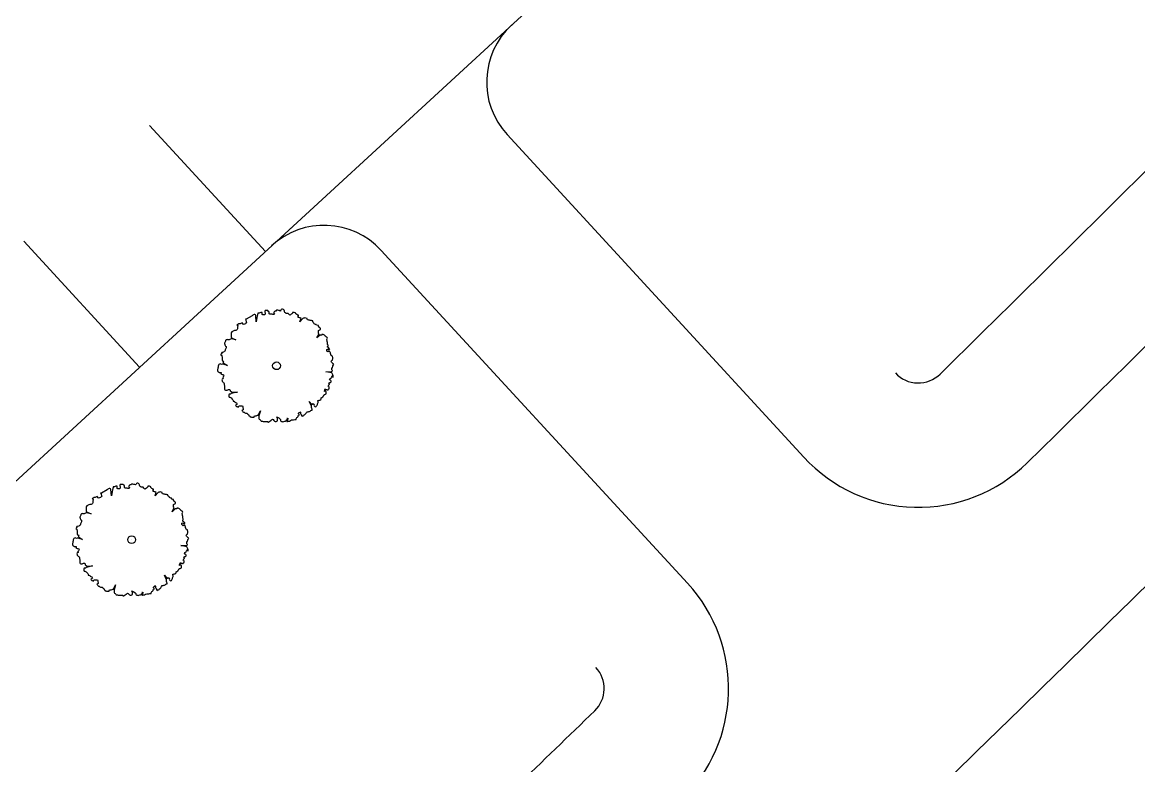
# Model space of a CAD drawing. Extents: x 99089 to 101049, y 99298 to 100905.
# Drawn here: x 99846.7 to 99918.6, y 100153.6 to 100201.5 of the extents above; entities that cross this region are included whole.
import ezdxf

# ---------------------------------------------------------------- set-up
doc = ezdxf.new("R2010")
doc.units = 0
for name, color, linetype in [('Survey Exist Alignments', 7, 'Continuous'), ('Survey Exist Driveway', 7, 'Continuous'), ('Survey Exist Pavement', 7, 'Continuous'), ('Survey Exist Surface', 7, 'Continuous'), ('Survey Exist Trees', 7, 'Continuous')]:
    doc.layers.add(name, color=color, linetype=linetype)

msp = doc.modelspace()

# ---------------------------------------------------------------- linework, layer by layer
at = {"layer": 'Survey Exist Alignments'}
msp.add_arc((97079.407, 103054.665), 4051.221, 313.862393, 315.667749, dxfattribs=at)
at = {"layer": 'Survey Exist Driveway'}
for p, q in [((99897.015, 100173.485), (99877.93, 100194.234)), ((99889.533, 100165.371), (99869.834, 100186.787))]:
    msp.add_line(p, q, dxfattribs=at)
for centre, start, end in [((99881.61, 100197.619), 132.60775, 222.60775), ((99866.154, 100183.402), 42.60775, 132.60775)]:
    msp.add_arc(centre, 5, start, end, dxfattribs=at)
at = {"layer": 'Survey Exist Pavement'}
for p, q in [((99862.381, 100186.725), (99854.934, 100194.821)), ((99854.285, 100179.278), (99846.838, 100187.374))]:
    msp.add_line(p, q, dxfattribs=at)
msp.add_lwpolyline([(99902.125, 100223.282), (99873.692, 100254.194), (99793.468, 100180.404), (99821.901, 100149.491)], close=True, dxfattribs=at)
for centre, radius, start, end in [((97079.407, 103054.665), 4040.221, 314.502972, 315.667749), ((99904.375, 100180.255), 10, 222.60775, 314.50297), ((99882.173, 100158.601), 10, 314.06207, 42.60775)]:
    msp.add_arc(centre, radius, start, end, dxfattribs=at)
at = {"layer": 'Survey Exist Surface'}
for centre, radius, start, end in [((97079.407, 103054.665), 4032.221, 314.502972, 315.667749), ((99904.375, 100180.255), 2, 222.60775, 314.50297), ((99882.173, 100158.601), 2, 314.06207, 42.60775), ((97079.407, 103054.665), 4032.221, 313.862393, 314.06207)]:
    msp.add_arc(centre, radius, start, end, dxfattribs=at)
at = {"layer": 'Survey Exist Trees'}
for p, q in [((99861.523, 100182.578), (99861.148, 100182.356)), ((99863.097, 100179.363), (99863.097, 100179.363)), ((99852.203, 100171.389), (99851.828, 100171.168)), ((99853.777, 100168.174), (99853.777, 100168.174))]:
    msp.add_line(p, q, dxfattribs=at)
for points in [[(99864.838, 100182.423), (99864.794, 100182.401), (99864.603, 100182.184), (99864.683, 100182.423), (99864.617, 100182.445), (99864.573, 100182.445), (99864.528, 100182.467), (99864.484, 100182.467), (99864.484, 100182.511), (99864.484, 100182.556), (99864.484, 100182.6), (99864.528, 100182.6), (99864.484, 100182.622), (99864.396, 100182.666), (99864.33, 100182.71), (99864.33, 100182.755), (99864.285, 100182.777), (99864.241, 100182.799), (99864.197, 100182.799), (99864.131, 100182.799), (99864.131, 100182.755), (99864.087, 100182.71), (99864.042, 100182.688), (99863.998, 100182.644), (99863.954, 100182.622), (99863.888, 100182.688), (99863.843, 100182.733), (99863.799, 100182.733), (99863.733, 100182.733), (99863.689, 100182.733), (99863.667, 100182.777), (99863.623, 100182.799), (99863.6, 100182.843), (99863.6, 100182.887), (99863.578, 100182.932), (99863.534, 100182.976), (99863.49, 100182.998), (99863.446, 100182.998), (99863.402, 100182.976), (99863.379, 100182.932), (99863.335, 100182.887), (99863.291, 100182.909), (99863.247, 100182.909), (99863.181, 100182.932), (99863.136, 100182.932), (99863.092, 100182.932), (99863.048, 100182.887), (99863.004, 100182.887), (99862.96, 100182.865), (99862.938, 100182.821), (99862.893, 100182.799), (99862.915, 100182.755), (99862.96, 100182.71), (99862.938, 100182.666), (99862.893, 100182.666), (99862.849, 100182.666), (99862.805, 100182.688), (99862.761, 100182.688), (99862.717, 100182.688), (99862.672, 100182.688), (99862.628, 100182.71), (99862.628, 100182.755), (99862.628, 100182.799), (99862.628, 100182.843), (99862.584, 100182.865), (99862.54, 100182.909), (99862.496, 100182.909), (99862.451, 100182.909), (99862.407, 100182.909), (99862.363, 100182.909), (99862.341, 100182.865), (99862.341, 100182.821), (99862.363, 100182.777), (99862.363, 100182.733), (99862.363, 100182.688), (99862.341, 100182.644), (99862.297, 100182.644), (99862.253, 100182.644), (99862.208, 100182.644), (99862.164, 100182.666), (99862.164, 100182.71), (99862.164, 100182.755), (99862.164, 100182.799), (99862.12, 100182.799), (99862.076, 100182.799), (99862.032, 100182.777), (99861.987, 100182.755), (99861.943, 100182.755), (99861.899, 100182.755), (99861.899, 100182.71), (99861.877, 100182.666), (99861.877, 100182.622), (99861.855, 100182.578), (99861.795, 100182.184), (99861.766, 100182.6), (99861.744, 100182.644), (99861.7, 100182.666), (99861.656, 100182.666), (99861.612, 100182.644), (99861.568, 100182.622), (99861.523, 100182.578)], [(99861.148, 100182.356), (99861.104, 100182.356), (99861.126, 100182.312), (99861.126, 100182.268), (99861.148, 100182.224), (99861.148, 100182.18), (99861.17, 100182.135), (99861.126, 100182.113), (99861.104, 100182.069), (99861.037, 100182.047), (99860.971, 100182.025), (99860.927, 100182.047), (99860.927, 100182.091), (99860.883, 100182.135), (99860.838, 100182.113), (99860.794, 100182.091), (99860.75, 100182.069), (99860.706, 100182.069), (99860.662, 100182.069), (99860.617, 100182.025), (99860.551, 100182.003), (99860.617, 100181.958), (99860.617, 100181.914), (99860.595, 100181.87), (99860.595, 100181.826), (99860.595, 100181.781), (99860.595, 100181.737), (99860.573, 100181.693), (99860.529, 100181.649), (99860.485, 100181.627), (99860.441, 100181.627), (99860.397, 100181.627), (99860.352, 100181.604), (99860.308, 100181.582), (99860.264, 100181.56), (99860.22, 100181.538), (99860.176, 100181.472), (99860.176, 100181.427), (99860.176, 100181.383), (99860.176, 100181.339), (99860.176, 100181.273), (99860.176, 100181.228), (99860.198, 100181.162), (99860.488, 100181.035), (99860.176, 100181.096), (99860.131, 100181.074), (99860.087, 100181.051), (99860.043, 100181.029)], [(99866.672, 100179.547), (99866.628, 100179.591), (99866.605, 100179.636), (99866.628, 100179.68), (99866.65, 100179.724), (99866.694, 100179.724), (99866.694, 100179.768), (99866.716, 100179.813), (99866.716, 100179.857), (99866.716, 100179.901), (99866.694, 100179.945), (99866.694, 100179.99), (99866.65, 100180.012), (99866.605, 100180.034), (99866.583, 100180.078), (99866.561, 100180.144), (99866.561, 100180.189), (99866.548, 100180.24), (99866.533, 100180.267), (99866.502, 100180.28), (99866.467, 100180.283), (99866.432, 100180.277), (99866.414, 100180.255), (99866.366, 100180.29), (99866.321, 100180.339), (99866.333, 100180.42), (99866.385, 100180.442), (99866.414, 100180.43), (99866.408, 100180.415), (99866.468, 100180.386), (99866.468, 100180.399), (99866.514, 100180.411), (99866.511, 100180.439), (99866.486, 100180.473), (99866.438, 100180.53), (99866.411, 100180.542), (99866.398, 100180.558), (99866.385, 100180.565), (99866.385, 100180.609), (99866.407, 100180.653), (99866.407, 100180.697), (99866.385, 100180.742), (99866.385, 100180.786), (99866.385, 100180.852), (99866.362, 100180.919), (99866.362, 100180.963), (99866.34, 100181.007), (99866.34, 100181.051), (99866.362, 100181.096), (99866.385, 100181.14), (99866.362, 100181.184), (99866.318, 100181.206), (99866.252, 100181.25), (99866.23, 100181.295), (99866.186, 100181.339), (99866.141, 100181.361), (99866.097, 100181.383), (99866.053, 100181.383), (99866.009, 100181.383), (99866.009, 100181.339), (99865.943, 100181.339), (99865.898, 100181.339), (99865.698, 100181.159), (99865.832, 100181.427), (99865.788, 100181.45), (99865.788, 100181.494), (99865.788, 100181.538), (99865.788, 100181.582), (99865.788, 100181.627), (99865.832, 100181.649), (99865.876, 100181.671), (99865.92, 100181.693), (99865.92, 100181.737), (99865.92, 100181.781), (99865.876, 100181.803), (99865.832, 100181.848), (99865.788, 100181.914), (99865.788, 100181.958), (99865.744, 100181.958), (99865.677, 100181.98), (99865.655, 100182.025), (99865.611, 100182.025), (99865.567, 100182.047), (99865.523, 100182.069), (99865.501, 100182.113), (99865.456, 100182.157), (99865.434, 100182.202), (99865.434, 100182.246), (99865.39, 100182.246), (99865.346, 100182.268), (99865.302, 100182.268), (99865.258, 100182.268), (99865.213, 100182.29), (99865.169, 100182.29), (99865.125, 100182.312), (99865.081, 100182.312), (99865.059, 100182.356), (99865.059, 100182.401), (99864.926, 100182.445), (99864.882, 100182.423), (99864.838, 100182.423)], [(99860.043, 100181.029), (99859.999, 100181.029), (99859.955, 100181.051), (99859.91, 100181.029), (99859.866, 100181.029), (99859.822, 100180.985), (99859.822, 100180.941), (99859.8, 100180.897), (99859.778, 100180.852), (99859.756, 100180.808), (99859.756, 100180.764), (99859.778, 100180.764), (99859.778, 100180.72), (99859.8, 100180.675), (99859.822, 100180.631), (99859.866, 100180.609), (99859.866, 100180.565), (99859.866, 100180.521), (99859.844, 100180.476), (99859.822, 100180.432), (99859.8, 100180.388), (99859.8, 100180.344), (99859.778, 100180.299), (99859.734, 100180.277), (99859.689, 100180.233), (99859.623, 100180.211), (99859.592, 100180.204), (99859.594, 100180.217), (99859.583, 100180.225), (99859.547, 100180.175), (99859.551, 100180.172), (99859.595, 100180.163), (99859.571, 100180.154), (99859.557, 100180.144), (99859.499, 100180.063), (99859.579, 100180.034), (99859.579, 100179.99), (99859.601, 100179.945), (99859.601, 100179.901), (99859.601, 100179.857), (99859.601, 100179.813), (99859.601, 100179.768), (99859.601, 100179.724), (99859.623, 100179.68), (99859.667, 100179.68), (99859.689, 100179.636), (99859.667, 100179.591), (99859.667, 100179.547), (99859.941, 100179.373), (99859.645, 100179.459), (99859.601, 100179.459), (99859.557, 100179.437), (99859.513, 100179.459), (99859.468, 100179.481), (99859.424, 100179.459), (99859.38, 100179.437), (99859.358, 100179.392), (99859.336, 100179.348), (99859.336, 100179.282), (99859.314, 100179.215), (99859.314, 100179.171), (99859.292, 100179.127), (99859.292, 100179.083), (99859.292, 100179.038), (99859.314, 100178.994), (99859.358, 100178.972), (99859.424, 100178.928), (99859.468, 100178.928), (99859.513, 100178.928), (99859.557, 100178.906), (99859.528, 100178.891), (99859.519, 100178.869), (99859.513, 100178.839), (99859.557, 100178.817), (99859.601, 100178.795), (99859.645, 100178.795), (99859.689, 100178.773), (99859.712, 100178.729), (99859.689, 100178.685), (99859.667, 100178.64), (99859.645, 100178.596), (99859.643, 100178.591), (99859.643, 100178.578), (99859.674, 100178.551), (99859.643, 100178.538), (99859.645, 100178.53), (99859.601, 100178.508), (99859.579, 100178.463), (99859.601, 100178.419), (99859.601, 100178.375), (99859.645, 100178.331), (99859.667, 100178.286), (99859.712, 100178.264), (99859.734, 100178.22), (99859.734, 100178.176), (99859.734, 100178.132), (99859.756, 100178.087), (99859.756, 100178.043), (99859.756, 100177.999), (99859.756, 100177.955), (99859.756, 100177.91)], [(99865.346, 100176.738), (99865.346, 100176.782), (99865.204, 100177.075), (99865.39, 100176.849), (99865.39, 100176.893), (99865.39, 100176.937), (99865.434, 100176.915), (99865.479, 100176.915), (99865.523, 100176.871), (99865.501, 100176.827), (99865.523, 100176.782), (99865.567, 100176.738), (99865.611, 100176.716), (99865.655, 100176.738), (99865.677, 100176.782), (99865.7, 100176.827), (99865.722, 100176.871), (99865.722, 100176.915), (99865.744, 100176.959), (99865.766, 100177.003), (99865.766, 100177.048), (99865.744, 100177.092), (99865.744, 100177.136), (99865.788, 100177.136), (99865.832, 100177.158), (99865.876, 100177.158), (99865.943, 100177.203), (99865.965, 100177.247), (99865.965, 100177.291), (99866.009, 100177.313), (99866.075, 100177.357), (99866.097, 100177.402), (99866.141, 100177.424), (99866.141, 100177.468), (99866.164, 100177.512), (99866.208, 100177.512), (99866.252, 100177.534), (99866.296, 100177.556), (99866.296, 100177.601), (99866.296, 100177.645), (99866.296, 100177.689), (99866.274, 100177.733), (99866.23, 100177.733), (99866.186, 100177.711), (99866.186, 100177.756), (99866.208, 100177.8), (99866.208, 100177.844), (99866.23, 100177.888), (99866.23, 100177.844), (99866.274, 100177.844), (99866.318, 100177.844), (99866.362, 100177.822), (99866.407, 100177.822), (99866.429, 100177.866), (99866.473, 100177.888), (99866.473, 100177.933), (99866.473, 100177.977), (99866.451, 100178.021), (99866.407, 100178.043), (99866.429, 100178.087), (99866.451, 100178.132), (99866.495, 100178.154), (99866.495, 100178.198), (99866.451, 100178.22), (99866.473, 100178.264), (99866.517, 100178.286), (99866.561, 100178.286), (99866.605, 100178.331), (99866.605, 100178.375), (99866.583, 100178.419), (99866.539, 100178.441), (99866.495, 100178.486), (99866.517, 100178.53), (99866.561, 100178.552), (99866.605, 100178.574), (99866.628, 100178.618), (99866.716, 100178.729), (99866.694, 100178.662), (99866.738, 100178.64), (99866.738, 100178.685), (99866.738, 100178.729), (99866.716, 100178.773), (99866.694, 100178.817), (99866.672, 100178.862), (99866.65, 100178.906), (99866.263, 100178.984), (99866.628, 100178.994), (99866.672, 100179.016), (99866.694, 100179.061), (99866.65, 100179.105), (99866.65, 100179.149), (99866.65, 100179.193), (99866.65, 100179.238), (99866.694, 100179.238), (99866.694, 100179.282), (99866.716, 100179.326), (99866.716, 100179.37), (99866.76, 100179.415), (99866.782, 100179.459), (99866.738, 100179.481), (99866.672, 100179.547)], [(99859.756, 100177.91), (99859.756, 100177.866), (99859.778, 100177.822), (99859.822, 100177.8), (99859.866, 100177.8), (99859.91, 100177.8), (99859.955, 100177.822), (99859.999, 100177.844), (99860.043, 100177.844), (99860.087, 100177.844), (99860.109, 100177.8), (99860.109, 100177.756), (99860.176, 100177.711), (99860.22, 100177.667), (99860.577, 100177.676), (99860.176, 100177.579), (99860.131, 100177.534), (99860.087, 100177.534), (99860.043, 100177.534), (99860.021, 100177.49), (99860.021, 100177.446), (99860.021, 100177.38), (99860.043, 100177.335), (99860.087, 100177.335), (99860.131, 100177.313), (99860.176, 100177.291), (99860.242, 100177.225), (99860.286, 100177.18), (99860.308, 100177.136), (99860.308, 100177.092), (99860.352, 100177.092), (99860.397, 100177.07), (99860.419, 100177.026), (99860.463, 100177.003), (99860.529, 100176.981), (99860.551, 100176.937), (99860.573, 100176.893), (99860.529, 100176.871), (99860.507, 100176.827), (99860.463, 100176.827), (99860.485, 100176.782), (99860.529, 100176.738), (99860.595, 100176.716), (99860.64, 100176.694), (99860.617, 100176.738), (99860.662, 100176.76), (99860.706, 100176.782), (99860.75, 100176.782), (99860.794, 100176.782), (99860.838, 100176.782), (99860.905, 100176.782), (99860.927, 100176.738), (99860.927, 100176.694), (99860.927, 100176.65), (99860.949, 100176.605), (99860.949, 100176.539), (99860.905, 100176.517), (99860.861, 100176.495), (99860.905, 100176.45), (99860.927, 100176.406), (99860.971, 100176.384), (99861.015, 100176.384), (99861.059, 100176.34), (99861.104, 100176.318), (99861.148, 100176.318), (99861.192, 100176.318), (99861.236, 100176.274), (99861.302, 100176.229), (99861.325, 100176.185), (99861.325, 100176.141), (99861.369, 100176.119), (99861.391, 100176.074), (99861.435, 100176.074), (99861.479, 100176.052), (99861.523, 100176.052), (99861.59, 100176.052), (99861.656, 100176.052), (99861.656, 100176.097), (99861.678, 100176.141), (99861.722, 100176.141), (99861.789, 100176.141), (99861.833, 100176.163), (99861.877, 100176.185), (99861.921, 100176.185), (99862.06, 100176.456), (99861.965, 100176.141), (99861.965, 100176.097), (99861.965, 100176.052), (99861.965, 100176.008), (99861.965, 100175.964), (99861.987, 100175.92), (99862.032, 100175.897), (99862.076, 100175.853), (99862.098, 100175.809), (99862.142, 100175.809), (99862.186, 100175.809), (99862.23, 100175.787), (99862.275, 100175.787), (99862.319, 100175.787), (99862.363, 100175.787), (99862.407, 100175.787)], [(99862.407, 100175.787), (99862.451, 100175.787), (99862.496, 100175.787), (99862.54, 100175.787), (99862.54, 100175.743), (99862.584, 100175.743), (99862.628, 100175.765), (99862.672, 100175.809), (99862.739, 100175.853), (99862.783, 100175.875), (99862.827, 100175.92), (99862.871, 100175.897), (99862.915, 100175.853), (99862.96, 100175.809), (99863.004, 100175.787), (99863.07, 100175.787), (99863.114, 100175.809), (99863.159, 100175.831), (99863.159, 100175.831), (99863.159, 100175.897), (99863.159, 100175.964), (99863.136, 100176.008), (99863.114, 100176.074), (99863.114, 100176.03), (99863.159, 100176.03), (99863.203, 100176.03), (99863.247, 100176.008), (99863.313, 100175.942), (99863.357, 100175.897), (99863.357, 100175.853), (99863.379, 100175.809), (99863.424, 100175.787), (99863.468, 100175.787), (99863.512, 100175.765), (99863.556, 100175.787), (99863.623, 100175.809), (99863.667, 100175.809), (99863.711, 100175.831), (99863.733, 100175.875), (99863.777, 100175.92), (99863.799, 100175.964), (99863.755, 100175.964), (99863.799, 100175.964), (99863.843, 100175.964), (99863.821, 100175.92), (99863.799, 100175.875), (99863.777, 100175.831), (99863.755, 100175.787), (99863.799, 100175.787), (99863.843, 100175.809), (99863.888, 100175.809), (99863.932, 100175.809), (99863.998, 100175.853), (99864.064, 100175.875), (99864.109, 100175.875), (99864.153, 100175.875), (99864.197, 100175.875), (99864.263, 100175.897), (99864.307, 100175.897), (99864.352, 100175.897), (99864.352, 100175.942), (99864.374, 100175.986), (99864.396, 100176.03), (99864.44, 100176.052), (99864.484, 100176.097), (99864.484, 100176.141), (99864.506, 100176.185), (99864.551, 100176.185), (99864.551, 100176.229), (99864.506, 100176.274), (99864.506, 100176.318), (99864.528, 100176.362), (99864.573, 100176.362), (99864.595, 100176.406), (99864.639, 100176.384), (99864.639, 100176.34), (99864.639, 100176.296), (99864.661, 100176.251), (99864.683, 100176.207), (99864.727, 100176.141), (99864.727, 100176.097), (99864.772, 100176.141), (99864.816, 100176.141), (99864.86, 100176.163), (99864.882, 100176.207), (99864.926, 100176.229), (99864.97, 100176.274), (99864.992, 100176.318), (99865.015, 100176.362), (99865.059, 100176.406), (99865.125, 100176.406), (99865.169, 100176.428), (99865.213, 100176.428), (99865.258, 100176.45), (99865.302, 100176.495), (99865.346, 100176.517), (99865.39, 100176.517), (99865.39, 100176.561), (99865.368, 100176.605), (99865.346, 100176.672), (99865.346, 100176.738)], [(99855.518, 100171.234), (99855.473, 100171.212), (99855.283, 100170.996), (99855.363, 100171.234), (99855.297, 100171.256), (99855.252, 100171.256), (99855.208, 100171.278), (99855.164, 100171.278), (99855.164, 100171.323), (99855.164, 100171.367), (99855.164, 100171.411), (99855.208, 100171.411), (99855.164, 100171.433), (99855.076, 100171.477), (99855.009, 100171.522), (99855.009, 100171.566), (99854.965, 100171.588), (99854.921, 100171.61), (99854.877, 100171.61), (99854.81, 100171.61), (99854.81, 100171.566), (99854.766, 100171.522), (99854.722, 100171.5), (99854.678, 100171.455), (99854.634, 100171.433), (99854.567, 100171.5), (99854.523, 100171.544), (99854.479, 100171.544), (99854.413, 100171.544), (99854.369, 100171.544), (99854.346, 100171.588), (99854.302, 100171.61), (99854.28, 100171.654), (99854.28, 100171.699), (99854.258, 100171.743), (99854.214, 100171.787), (99854.17, 100171.809), (99854.126, 100171.809), (99854.081, 100171.787), (99854.059, 100171.743), (99854.015, 100171.699), (99853.971, 100171.721), (99853.927, 100171.721), (99853.86, 100171.743), (99853.816, 100171.743), (99853.772, 100171.743), (99853.728, 100171.699), (99853.684, 100171.699), (99853.639, 100171.676), (99853.617, 100171.632), (99853.573, 100171.61), (99853.595, 100171.566), (99853.639, 100171.522), (99853.617, 100171.477), (99853.573, 100171.477), (99853.529, 100171.477), (99853.485, 100171.5), (99853.441, 100171.5), (99853.396, 100171.5), (99853.352, 100171.5), (99853.308, 100171.522), (99853.308, 100171.566), (99853.308, 100171.61), (99853.308, 100171.654), (99853.264, 100171.676), (99853.22, 100171.721), (99853.175, 100171.721), (99853.131, 100171.721), (99853.087, 100171.721), (99853.043, 100171.721), (99853.021, 100171.676), (99853.021, 100171.632), (99853.043, 100171.588), (99853.043, 100171.544), (99853.043, 100171.5), (99853.021, 100171.455), (99852.977, 100171.455), (99852.932, 100171.455), (99852.888, 100171.455), (99852.844, 100171.477), (99852.844, 100171.522), (99852.844, 100171.566), (99852.844, 100171.61), (99852.8, 100171.61), (99852.756, 100171.61), (99852.711, 100171.588), (99852.667, 100171.566), (99852.623, 100171.566), (99852.579, 100171.566), (99852.579, 100171.522), (99852.557, 100171.477), (99852.557, 100171.433), (99852.535, 100171.389), (99852.475, 100170.996), (99852.446, 100171.411), (99852.424, 100171.455), (99852.38, 100171.477), (99852.336, 100171.477), (99852.292, 100171.455), (99852.247, 100171.433), (99852.203, 100171.389)], [(99851.828, 100171.168), (99851.783, 100171.168), (99851.805, 100171.123), (99851.805, 100171.079), (99851.828, 100171.035), (99851.828, 100170.991), (99851.85, 100170.947), (99851.805, 100170.924), (99851.783, 100170.88), (99851.717, 100170.858), (99851.651, 100170.836), (99851.607, 100170.858), (99851.607, 100170.902), (99851.562, 100170.947), (99851.518, 100170.924), (99851.474, 100170.902), (99851.43, 100170.88), (99851.386, 100170.88), (99851.341, 100170.88), (99851.297, 100170.836), (99851.231, 100170.814), (99851.297, 100170.77), (99851.297, 100170.725), (99851.275, 100170.681), (99851.275, 100170.637), (99851.275, 100170.593), (99851.275, 100170.548), (99851.253, 100170.504), (99851.209, 100170.46), (99851.165, 100170.438), (99851.12, 100170.438), (99851.076, 100170.438), (99851.032, 100170.416), (99850.988, 100170.394), (99850.944, 100170.371), (99850.9, 100170.349), (99850.855, 100170.283), (99850.855, 100170.239), (99850.855, 100170.194), (99850.855, 100170.15), (99850.855, 100170.084), (99850.855, 100170.04), (99850.877, 100169.973), (99851.168, 100169.847), (99850.855, 100169.907), (99850.811, 100169.885), (99850.767, 100169.863), (99850.723, 100169.841)], [(99857.352, 100168.358), (99857.307, 100168.403), (99857.285, 100168.447), (99857.307, 100168.491), (99857.329, 100168.535), (99857.374, 100168.535), (99857.374, 100168.58), (99857.396, 100168.624), (99857.396, 100168.668), (99857.396, 100168.712), (99857.374, 100168.757), (99857.374, 100168.801), (99857.329, 100168.823), (99857.285, 100168.845), (99857.263, 100168.889), (99857.241, 100168.956), (99857.241, 100169), (99857.228, 100169.051), (99857.213, 100169.078), (99857.182, 100169.091), (99857.147, 100169.094), (99857.111, 100169.088), (99857.094, 100169.066), (99857.045, 100169.101), (99857.001, 100169.15), (99857.013, 100169.231), (99857.064, 100169.253), (99857.094, 100169.241), (99857.088, 100169.226), (99857.148, 100169.197), (99857.148, 100169.21), (99857.194, 100169.222), (99857.191, 100169.25), (99857.166, 100169.284), (99857.117, 100169.341), (99857.091, 100169.353), (99857.078, 100169.369), (99857.064, 100169.376), (99857.064, 100169.42), (99857.086, 100169.464), (99857.086, 100169.509), (99857.064, 100169.553), (99857.064, 100169.597), (99857.064, 100169.664), (99857.042, 100169.73), (99857.042, 100169.774), (99857.02, 100169.818), (99857.02, 100169.863), (99857.042, 100169.907), (99857.064, 100169.951), (99857.042, 100169.995), (99856.998, 100170.017), (99856.932, 100170.062), (99856.91, 100170.106), (99856.865, 100170.15), (99856.821, 100170.172), (99856.777, 100170.194), (99856.733, 100170.194), (99856.689, 100170.194), (99856.689, 100170.15), (99856.622, 100170.15), (99856.578, 100170.15), (99856.378, 100169.97), (99856.512, 100170.239), (99856.468, 100170.261), (99856.468, 100170.305), (99856.468, 100170.349), (99856.468, 100170.394), (99856.468, 100170.438), (99856.512, 100170.46), (99856.556, 100170.482), (99856.6, 100170.504), (99856.6, 100170.548), (99856.6, 100170.593), (99856.556, 100170.615), (99856.512, 100170.659), (99856.468, 100170.725), (99856.468, 100170.77), (99856.423, 100170.77), (99856.357, 100170.792), (99856.335, 100170.836), (99856.291, 100170.836), (99856.247, 100170.858), (99856.203, 100170.88), (99856.18, 100170.924), (99856.136, 100170.969), (99856.114, 100171.013), (99856.114, 100171.057), (99856.07, 100171.057), (99856.026, 100171.079), (99855.982, 100171.079), (99855.937, 100171.079), (99855.893, 100171.101), (99855.849, 100171.101), (99855.805, 100171.123), (99855.761, 100171.123), (99855.739, 100171.168), (99855.739, 100171.212), (99855.606, 100171.256), (99855.562, 100171.234), (99855.518, 100171.234)], [(99850.723, 100169.841), (99850.679, 100169.841), (99850.634, 100169.863), (99850.59, 100169.841), (99850.546, 100169.841), (99850.502, 100169.796), (99850.502, 100169.752), (99850.48, 100169.708), (99850.458, 100169.664), (99850.435, 100169.619), (99850.435, 100169.575), (99850.458, 100169.575), (99850.458, 100169.531), (99850.48, 100169.487), (99850.502, 100169.442), (99850.546, 100169.42), (99850.546, 100169.376), (99850.546, 100169.332), (99850.524, 100169.288), (99850.502, 100169.243), (99850.48, 100169.199), (99850.48, 100169.155), (99850.458, 100169.111), (99850.413, 100169.088), (99850.369, 100169.044), (99850.303, 100169.022), (99850.272, 100169.015), (99850.273, 100169.029), (99850.263, 100169.036), (99850.227, 100168.987), (99850.23, 100168.983), (99850.275, 100168.975), (99850.251, 100168.965), (99850.237, 100168.956), (99850.179, 100168.874), (99850.259, 100168.845), (99850.259, 100168.801), (99850.281, 100168.757), (99850.281, 100168.712), (99850.281, 100168.668), (99850.281, 100168.624), (99850.281, 100168.58), (99850.281, 100168.535), (99850.303, 100168.491), (99850.347, 100168.491), (99850.369, 100168.447), (99850.347, 100168.403), (99850.347, 100168.358), (99850.621, 100168.185), (99850.325, 100168.27), (99850.281, 100168.27), (99850.237, 100168.248), (99850.192, 100168.27), (99850.148, 100168.292), (99850.104, 100168.27), (99850.06, 100168.248), (99850.038, 100168.204), (99850.016, 100168.159), (99850.016, 100168.093), (99849.994, 100168.027), (99849.994, 100167.982), (99849.971, 100167.938), (99849.971, 100167.894), (99849.971, 100167.85), (99849.994, 100167.805), (99850.038, 100167.783), (99850.104, 100167.739), (99850.148, 100167.739), (99850.192, 100167.739), (99850.237, 100167.717), (99850.208, 100167.703), (99850.199, 100167.68), (99850.192, 100167.651), (99850.237, 100167.629), (99850.281, 100167.606), (99850.325, 100167.606), (99850.369, 100167.584), (99850.391, 100167.54), (99850.369, 100167.496), (99850.347, 100167.452), (99850.325, 100167.407), (99850.323, 100167.402), (99850.323, 100167.389), (99850.354, 100167.362), (99850.323, 100167.349), (99850.325, 100167.341), (99850.281, 100167.319), (99850.259, 100167.275), (99850.281, 100167.23), (99850.281, 100167.186), (99850.325, 100167.142), (99850.347, 100167.098), (99850.391, 100167.076), (99850.413, 100167.031), (99850.413, 100166.987), (99850.413, 100166.943), (99850.435, 100166.899), (99850.435, 100166.854), (99850.435, 100166.81), (99850.435, 100166.766), (99850.435, 100166.722)], [(99856.026, 100165.549), (99856.026, 100165.593), (99855.883, 100165.886), (99856.07, 100165.66), (99856.07, 100165.704), (99856.07, 100165.748), (99856.114, 100165.726), (99856.158, 100165.726), (99856.203, 100165.682), (99856.18, 100165.638), (99856.203, 100165.593), (99856.247, 100165.549), (99856.291, 100165.527), (99856.335, 100165.549), (99856.357, 100165.593), (99856.379, 100165.638), (99856.401, 100165.682), (99856.401, 100165.726), (99856.423, 100165.77), (99856.446, 100165.815), (99856.446, 100165.859), (99856.423, 100165.903), (99856.423, 100165.947), (99856.468, 100165.947), (99856.512, 100165.97), (99856.556, 100165.97), (99856.622, 100166.014), (99856.644, 100166.058), (99856.644, 100166.102), (99856.689, 100166.124), (99856.755, 100166.169), (99856.777, 100166.213), (99856.821, 100166.235), (99856.821, 100166.279), (99856.843, 100166.323), (99856.888, 100166.323), (99856.932, 100166.346), (99856.976, 100166.368), (99856.976, 100166.412), (99856.976, 100166.456), (99856.976, 100166.5), (99856.954, 100166.545), (99856.91, 100166.545), (99856.865, 100166.523), (99856.865, 100166.567), (99856.888, 100166.611), (99856.888, 100166.655), (99856.91, 100166.699), (99856.91, 100166.655), (99856.954, 100166.655), (99856.998, 100166.655), (99857.042, 100166.633), (99857.086, 100166.633), (99857.108, 100166.677), (99857.153, 100166.699), (99857.153, 100166.744), (99857.153, 100166.788), (99857.131, 100166.832), (99857.086, 100166.854), (99857.108, 100166.899), (99857.131, 100166.943), (99857.175, 100166.965), (99857.175, 100167.009), (99857.131, 100167.031), (99857.153, 100167.076), (99857.197, 100167.098), (99857.241, 100167.098), (99857.285, 100167.142), (99857.285, 100167.186), (99857.263, 100167.23), (99857.219, 100167.252), (99857.175, 100167.297), (99857.197, 100167.341), (99857.241, 100167.363), (99857.285, 100167.385), (99857.307, 100167.429), (99857.396, 100167.54), (99857.374, 100167.474), (99857.418, 100167.452), (99857.418, 100167.496), (99857.418, 100167.54), (99857.396, 100167.584), (99857.374, 100167.629), (99857.352, 100167.673), (99857.329, 100167.717), (99856.943, 100167.796), (99857.307, 100167.805), (99857.352, 100167.828), (99857.374, 100167.872), (99857.329, 100167.916), (99857.329, 100167.96), (99857.329, 100168.005), (99857.329, 100168.049), (99857.374, 100168.049), (99857.374, 100168.093), (99857.396, 100168.137), (99857.396, 100168.182), (99857.44, 100168.226), (99857.462, 100168.27), (99857.418, 100168.292), (99857.352, 100168.358)], [(99850.435, 100166.722), (99850.435, 100166.677), (99850.458, 100166.633), (99850.502, 100166.611), (99850.546, 100166.611), (99850.59, 100166.611), (99850.634, 100166.633), (99850.679, 100166.655), (99850.723, 100166.655), (99850.767, 100166.655), (99850.789, 100166.611), (99850.789, 100166.567), (99850.855, 100166.523), (99850.9, 100166.478), (99851.256, 100166.487), (99850.855, 100166.39), (99850.811, 100166.346), (99850.767, 100166.346), (99850.723, 100166.346), (99850.701, 100166.301), (99850.701, 100166.257), (99850.701, 100166.191), (99850.723, 100166.146), (99850.767, 100166.146), (99850.811, 100166.124), (99850.855, 100166.102), (99850.922, 100166.036), (99850.966, 100165.992), (99850.988, 100165.947), (99850.988, 100165.903), (99851.032, 100165.903), (99851.076, 100165.881), (99851.098, 100165.837), (99851.143, 100165.815), (99851.209, 100165.793), (99851.231, 100165.748), (99851.253, 100165.704), (99851.209, 100165.682), (99851.187, 100165.638), (99851.143, 100165.638), (99851.165, 100165.593), (99851.209, 100165.549), (99851.275, 100165.527), (99851.319, 100165.505), (99851.297, 100165.549), (99851.341, 100165.571), (99851.386, 100165.593), (99851.43, 100165.593), (99851.474, 100165.593), (99851.518, 100165.593), (99851.584, 100165.593), (99851.607, 100165.549), (99851.607, 100165.505), (99851.607, 100165.461), (99851.629, 100165.417), (99851.629, 100165.35), (99851.584, 100165.328), (99851.54, 100165.306), (99851.584, 100165.262), (99851.607, 100165.217), (99851.651, 100165.195), (99851.695, 100165.195), (99851.739, 100165.151), (99851.783, 100165.129), (99851.828, 100165.129), (99851.872, 100165.129), (99851.916, 100165.085), (99851.982, 100165.04), (99852.004, 100164.996), (99852.004, 100164.952), (99852.048, 100164.93), (99852.071, 100164.886), (99852.115, 100164.886), (99852.159, 100164.864), (99852.203, 100164.864), (99852.269, 100164.864), (99852.336, 100164.864), (99852.336, 100164.908), (99852.358, 100164.952), (99852.402, 100164.952), (99852.468, 100164.952), (99852.513, 100164.974), (99852.557, 100164.996), (99852.601, 100164.996), (99852.74, 100165.267), (99852.645, 100164.952), (99852.645, 100164.908), (99852.645, 100164.864), (99852.645, 100164.819), (99852.645, 100164.775), (99852.667, 100164.731), (99852.711, 100164.709), (99852.756, 100164.664), (99852.778, 100164.62), (99852.822, 100164.62), (99852.866, 100164.62), (99852.91, 100164.598), (99852.954, 100164.598), (99852.999, 100164.598), (99853.043, 100164.598), (99853.087, 100164.598)], [(99853.087, 100164.598), (99853.131, 100164.598), (99853.175, 100164.598), (99853.22, 100164.598), (99853.22, 100164.554), (99853.264, 100164.554), (99853.308, 100164.576), (99853.352, 100164.62), (99853.418, 100164.664), (99853.463, 100164.687), (99853.507, 100164.731), (99853.551, 100164.709), (99853.595, 100164.664), (99853.639, 100164.62), (99853.684, 100164.598), (99853.75, 100164.598), (99853.794, 100164.62), (99853.838, 100164.642), (99853.838, 100164.642), (99853.838, 100164.709), (99853.838, 100164.775), (99853.816, 100164.819), (99853.794, 100164.886), (99853.794, 100164.841), (99853.838, 100164.841), (99853.882, 100164.841), (99853.927, 100164.819), (99853.993, 100164.753), (99854.037, 100164.709), (99854.037, 100164.664), (99854.059, 100164.62), (99854.103, 100164.598), (99854.148, 100164.598), (99854.192, 100164.576), (99854.236, 100164.598), (99854.302, 100164.62), (99854.346, 100164.62), (99854.391, 100164.642), (99854.413, 100164.687), (99854.457, 100164.731), (99854.479, 100164.775), (99854.435, 100164.775), (99854.479, 100164.775), (99854.523, 100164.775), (99854.501, 100164.731), (99854.479, 100164.687), (99854.457, 100164.642), (99854.435, 100164.598), (99854.479, 100164.598), (99854.523, 100164.62), (99854.567, 100164.62), (99854.612, 100164.62), (99854.678, 100164.664), (99854.744, 100164.687), (99854.788, 100164.687), (99854.833, 100164.687), (99854.877, 100164.687), (99854.943, 100164.709), (99854.987, 100164.709), (99855.031, 100164.709), (99855.031, 100164.753), (99855.054, 100164.797), (99855.076, 100164.841), (99855.12, 100164.864), (99855.164, 100164.908), (99855.164, 100164.952), (99855.186, 100164.996), (99855.23, 100164.996), (99855.23, 100165.04), (99855.186, 100165.085), (99855.186, 100165.129), (99855.208, 100165.173), (99855.252, 100165.173), (99855.274, 100165.217), (99855.319, 100165.195), (99855.319, 100165.151), (99855.319, 100165.107), (99855.341, 100165.063), (99855.363, 100165.018), (99855.407, 100164.952), (99855.407, 100164.908), (99855.451, 100164.952), (99855.495, 100164.952), (99855.54, 100164.974), (99855.562, 100165.018), (99855.606, 100165.04), (99855.65, 100165.085), (99855.672, 100165.129), (99855.694, 100165.173), (99855.739, 100165.217), (99855.805, 100165.217), (99855.849, 100165.24), (99855.893, 100165.24), (99855.937, 100165.262), (99855.982, 100165.306), (99856.026, 100165.328), (99856.07, 100165.328), (99856.07, 100165.372), (99856.048, 100165.417), (99856.026, 100165.483), (99856.026, 100165.549)]]:
    msp.add_lwpolyline(points, dxfattribs=at)
for centre in [(99863.097, 100179.363), (99853.777, 100168.174)]:
    msp.add_circle(centre, 0.25, dxfattribs=at)
msp.add_spline([(99708.956, 100746.98), (99744.349, 100746.98), (99761.475, 100717.283), (99780.885, 100709.288), (99813.995, 100700.15), (99843.68, 100681.875), (99844.821, 100654.463), (99837.971, 100622.481), (99815.136, 100597.353), (99823.129, 100587.074), (99837.971, 100589.358), (99839.113, 100579.078), (99890.491, 100565.372), (99883.64, 100525.395), (99872.223, 100476.281), (99890.491, 100435.163), (99875.648, 100396.328), (99852.814, 100386.049), (99810.57, 100359.778), (99753.483, 100331.224), (99752.341, 100269.546), (99708.956, 100231.853), (99672.42, 100279.825), (99651.869, 100314.091), (99622.184, 100372.342), (99579.94, 100363.205), (99561.673, 100339.219), (99547.972, 100307.238), (99506.87, 100301.527), (99492.027, 100253.555), (99514.862, 100197.588), (99538.838, 100148.474), (99495.452, 100087.938), (99466.909, 100099.36), (99416.673, 100077.658), (99398.405, 100043.392), (99357.303, 100004.558), (99323.051, 100001.132), (99289.941, 100017.122), (99224.862, 100033.113), (99184.902, 100029.686), (99151.792, 100022.833), (99124.39, 99976.003), (99108.406, 99926.889), (99088.997, 99900.619)], degree=3, dxfattribs=at)

doc.saveas('drawing.dxf')
